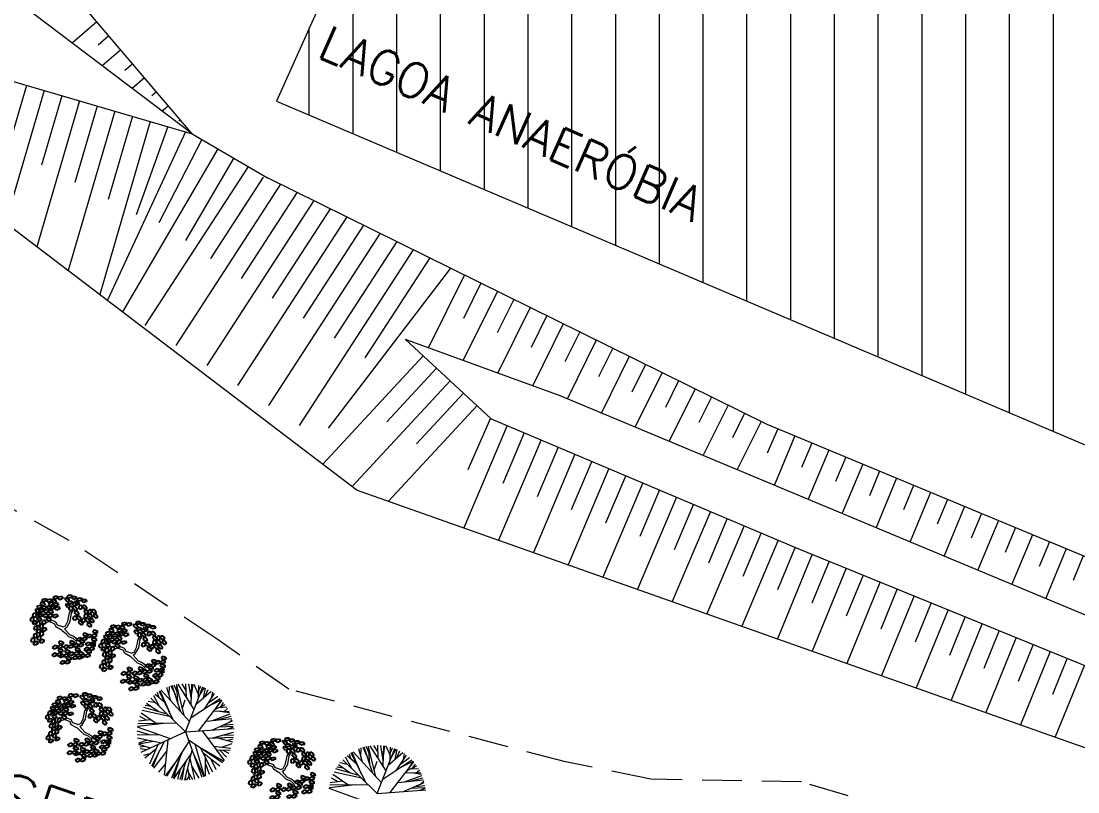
# Model space of a CAD drawing. Header units: millimetres. Extents: x 997 to 4249, y 599 to 1440.
# Drawn here: x 1503.4 to 1587.7, y 845.5 to 907 of the extents above; entities that cross this region are included whole.
import ezdxf

# ---------------------------------------------------------------- set-up
doc = ezdxf.new("R2010")
doc.units = ezdxf.units.MM
doc.linetypes.add('Continuo', pattern=[0])
doc.linetypes.add('DASHED', pattern=[19.05, 12.7, -6.35])
doc.layers.add('cercas existentes', color=18, linetype='Continuous')
doc.layers.add('taludes', color=9, linetype='Continuous')
doc.styles.add('1mm', font='romans.shx', dxfattribs={"height": 2})

# ---------------------------------------------------------------- blocks, each defined once
blk = doc.blocks.new('L', base_point=(1.368, 0.591))
at = {"linetype": 'Continuo'}
for p, q in [((1.275, 0.567), (1.306, 0.592)), ((1.288, 0.517), (1.275, 0.567)), ((1.281, 0.65), (1.312, 0.675)), ((1.294, 0.6), (1.281, 0.65)), ((1.322, 0.591), (1.294, 0.6)), ((1.306, 0.592), (1.336, 0.538)), ((1.312, 0.675), (1.342, 0.621)), ((1.342, 0.621), (1.322, 0.591)), ((1.337, 0.489), (1.356, 0.548)), ((1.356, 0.548), (1.391, 0.554)), ((1.391, 0.554), (1.404, 0.527)), ((1.317, 0.508), (1.288, 0.517)), ((1.336, 0.538), (1.317, 0.508)), ((1.376, 0.484), (1.337, 0.489)), ((1.404, 0.527), (1.376, 0.484))]:
    blk.add_line(p, q, dxfattribs=at)
blk = doc.blocks.new('gtfoods1')
at = {"layer": 'taludes', "lineweight": 5}
h = blk.add_hatch(dxfattribs=at)
h.set_pattern_fill('ANSI31', color=256, scale=0.75, angle=45, style=0)
h.set_pattern_definition([(90, (-527604.815, -10865515.9044), (-3.4925, 7e-16), [])])
h.paths.add_polyline_path([(-325.382, 207.688, -0.829311), (-322.195, 207.088, -0.108393), (-322.346, 206.397), (-289.046, 192.239), (-271.787, 232.394), (-382.49, 280.241), (-400.683, 239.704)])
h.paths.add_polyline_path([(-398.136, 242.677), (-363.333, 227.32), (-361.35, 231.813), (-396.154, 247.17)], flags=24)
for p, q in [((-415.002, 246.026, -152.544), (-416.977, 244.342, -152.544)), ((-414.05, 244.91, -152.544), (-414.914, 244.173, -152.544)), ((-413.098, 243.794, -152.544), (-414.58, 242.531, -152.544)), ((-412.147, 242.678, -152.544), (-412.764, 242.152, -152.544)), ((-411.195, 241.562, -152.544), (-412.182, 240.72, -152.544)), ((-419.201, 240.545, -152.544), (-422.284, 229.978, -152.544)), ((-420.609, 240.955, -152.544), (-422.071, 235.942, -152.544)), ((-410.243, 240.446, -152.544), (-410.614, 240.13, -152.544)), ((-416.385, 239.723, -152.544), (-419.783, 228.077, -152.544)), ((-417.793, 240.134, -152.544), (-419.413, 234.581, -152.544)), ((-413.569, 238.901, -152.544), (-417.282, 226.175, -152.544)), ((-414.977, 239.312, -152.544), (-416.755, 233.219, -152.544)), ((-409.292, 239.33, -152.544), (-409.785, 238.909, -152.544)), ((-410.753, 238.08, -152.544), (-414.781, 224.273, -152.544)), ((-412.161, 238.491, -152.544), (-414.096, 231.857, -152.544)), ((-408.34, 238.214, -152.544), (-408.463, 238.109, -152.544)), ((-407.937, 237.258, -152.544), (-414.165, 223.804, -152.544)), ((-409.345, 237.669, -152.544), (-411.869, 230.618, -152.544)), ((-406.616, 236.647, -152.544), (-410.048, 229.994, -152.544)), ((-405.349, 235.906, -152.544), (-412.959, 222.887, -152.544)), ((-404.083, 235.166, -152.544), (-407.933, 228.58, -152.544)), ((-386.78, 226.373, -152.544), (-396.558, 213.611, -152.544)), ((-385.678, 225.829, -152.544), (-388.546, 220.024, -152.544)), ((-384.363, 225.179, -152.544), (-385.761, 222.35, -152.544)), ((-383.048, 224.529, -152.544), (-385.772, 219.017, -152.544)), ((-381.733, 223.879, -152.544), (-383.059, 221.196, -152.544)), ((-380.418, 223.23, -152.544), (-382.998, 218.009, -152.544)), ((-379.103, 222.58, -152.544), (-380.357, 220.043, -152.544)), ((-377.788, 221.93, -152.544), (-380.224, 217.002, -152.544)), ((-376.474, 221.28, -152.544), (-377.655, 218.889, -152.544)), ((-375.159, 220.631, -152.544), (-377.463, 215.967, -152.544)), ((-388.977, 219.382, -152.544), (-396.981, 210.736, -152.544)), ((-373.844, 219.981, -152.544), (-374.975, 217.691, -152.544)), ((-372.529, 219.331, -152.544), (-374.751, 214.834, -152.544)), ((-371.214, 218.682, -152.544), (-372.305, 216.474, -152.544)), ((-387.901, 218.385, -152.544), (-391.854, 214.115, -152.544)), ((-369.899, 218.032, -152.544), (-372.039, 213.701, -152.544)), ((-386.824, 217.389, -152.544), (-394.635, 208.952, -152.544)), ((-368.584, 217.382, -152.544), (-369.634, 215.258, -152.544)), ((-367.269, 216.732, -152.544), (-369.327, 212.568, -152.544)), ((-385.748, 216.393, -152.544), (-389.496, 212.344, -152.544)), ((-365.954, 216.083, -152.544), (-366.963, 214.042, -152.544)), ((-384.672, 215.396, -152.544), (-391.738, 207.763, -152.544)), ((-364.639, 215.433, -152.544), (-366.615, 211.435, -152.544)), ((-383.596, 214.4, -152.544), (-385.415, 210.285, -152.544)), ((-363.324, 214.783, -152.544), (-364.292, 212.826, -152.544)), ((-382.258, 213.808, -152.544), (-385.717, 205.634, -152.544)), ((-362.01, 214.133, -152.544), (-363.903, 210.302, -152.544)), ((-360.67, 213.539, -152.544), (-361.528, 211.604, -152.544)), ((-379.556, 212.665, -152.544), (-382.946, 204.654, -152.544)), ((-380.907, 213.237, -152.544), (-382.619, 209.19, -152.544)), ((-359.315, 212.976, -152.544), (-360.941, 209.066, -152.544)), ((-378.205, 212.094, -152.544), (-379.883, 208.129, -152.544)), ((-357.961, 212.413, -152.544), (-358.774, 210.457, -152.544)), ((-356.607, 211.85, -152.544), (-358.234, 207.935, -152.544)), ((-376.855, 211.522, -152.544), (-380.176, 203.674, -152.544)), ((-375.504, 210.951, -152.544), (-377.147, 207.067, -152.544)), ((-355.253, 211.287, -152.544), (-356.067, 209.328, -152.544)), ((-374.153, 210.379, -152.544), (-377.405, 202.694, -152.544)), ((-353.898, 210.723, -152.544), (-355.528, 206.804, -152.544)), ((-352.544, 210.16, -152.544), (-353.359, 208.2, -152.544)), ((-371.452, 209.236, -152.544), (-374.635, 201.714, -152.544)), ((-372.803, 209.808, -152.544), (-374.411, 206.006, -152.544)), ((-351.19, 209.597, -152.544), (-352.821, 205.674, -152.544)), ((-370.101, 208.665, -152.544), (-371.675, 204.944, -152.544)), ((-349.835, 209.034, -152.544), (-350.652, 207.071, -152.544)), ((-348.481, 208.471, -152.544), (-350.114, 204.543, -152.544)), ((-368.75, 208.093, -152.544), (-371.864, 200.734, -152.544)), ((-367.4, 207.522, -152.544), (-368.939, 203.883, -152.544)), ((-347.127, 207.908, -152.544), (-347.944, 205.943, -152.544)), ((-366.049, 206.95, -152.544), (-369.094, 199.754, -152.544)), ((-345.773, 207.345, -152.544), (-347.408, 203.413, -152.544)), ((-344.418, 206.782, -152.544), (-345.236, 204.815, -152.544)), ((-363.347, 205.807, -152.544), (-366.323, 198.775, -152.544)), ((-364.698, 206.378, -152.544), (-366.203, 202.822, -152.544)), ((-343.064, 206.219, -152.544), (-344.701, 202.282, -152.544)), ((-361.997, 205.235, -152.544), (-363.467, 201.76, -152.544)), ((-341.71, 205.656, -152.544), (-342.529, 203.686, -152.544)), ((-340.356, 205.093, -152.544), (-341.994, 201.152, -152.544)), ((-360.646, 204.664, -152.544), (-363.553, 197.795, -152.544)), ((-359.295, 204.092, -152.544), (-360.693, 200.685, -152.544)), ((-339.001, 204.53, -152.544), (-339.821, 202.558, -152.544)), ((-357.938, 203.536, -152.544), (-360.692, 196.783, -152.544)), ((-337.647, 203.967, -152.544), (-339.287, 200.021, -152.544)), ((-336.293, 203.403, -152.544), (-337.113, 201.43, -152.544)), ((-356.58, 202.982, -152.544), (-357.944, 199.638, -152.544)), ((-355.222, 202.428, -152.544), (-357.924, 195.804, -152.544)), ((-353.864, 201.874, -152.544), (-355.202, 198.594, -152.544)), ((-352.506, 201.32, -152.544), (-355.155, 194.825, -152.544)), ((-351.148, 200.767, -152.544), (-352.459, 197.551, -152.544)), ((-349.79, 200.213, -152.544), (-352.386, 193.845, -152.544)), ((-348.432, 199.659, -152.544), (-349.717, 196.507, -152.544)), ((-347.074, 199.105, -152.544), (-349.618, 192.866, -152.544)), ((-345.716, 198.551, -152.544), (-346.975, 195.464, -152.544)), ((-344.358, 197.998, -152.544), (-346.849, 191.887, -152.544)), ((-342.999, 197.444, -152.544), (-344.232, 194.421, -152.544)), ((-341.641, 196.89, -152.544), (-344.081, 190.908, -152.544)), ((-340.283, 196.336, -152.544), (-341.49, 193.377, -152.544)), ((-338.925, 195.782, -152.544), (-341.312, 189.929, -152.544)), ((-337.567, 195.229, -152.544), (-338.748, 192.334, -152.544)), ((-336.209, 194.675, -152.544), (-338.544, 188.949, -152.544))]:
    blk.add_line(p, q, dxfattribs=at)
at = {"layer": 'taludes', "linetype": 'Continuo', "lineweight": 5, "extrusion": (-0.012368, -0.016489, 0.999788)}
for p, q in [((-417.177, 198.844, 12.097), (-416.996, 199.094, 12.103)), ((-417.019, 198.839, 12.099), (-416.866, 199.077, 12.104)), ((-418.271, 198.109, 12.071), (-418.727, 198.312, 12.069)), ((-417.513, 197.829, 12.076), (-417.314, 198.187, 12.084)), ((-417.386, 197.73, 12.076), (-417.126, 198.167, 12.086)), ((-417.314, 198.187, 12.084), (-417.177, 198.844, 12.097)), ((-417.126, 198.167, 12.086), (-417.019, 198.839, 12.099)), ((-418.804, 198.153, 12.065), (-419.039, 198.052, 12.061)), ((-418.362, 197.964, 12.068), (-418.804, 198.153, 12.065)), ((-418.268, 197.731, 12.065), (-418.362, 197.964, 12.068)), ((-418.133, 197.875, 12.069), (-418.271, 198.109, 12.071)), ((-417.77, 197.459, 12.067), (-418.268, 197.731, 12.065)), ((-417.733, 197.741, 12.072), (-418.133, 197.875, 12.069)), ((-417.77, 197.459, 12.067), (-417.489, 197.194, 12.066)), ((-417.733, 197.741, 12.072), (-417.513, 197.829, 12.076)), ((-417.578, 197.588, 12.071), (-417.386, 197.73, 12.076)), ((-417.578, 197.588, 12.071), (-417.188, 197.13, 12.068)), ((-417.489, 197.194, 12.066), (-417.265, 196.971, 12.065)), ((-417.265, 196.971, 12.065), (-416.922, 196.838, 12.067)), ((-417.188, 197.13, 12.068), (-416.874, 196.985, 12.07)), ((-416.922, 196.838, 12.067), (-416.683, 196.628, 12.066)), ((-416.874, 196.985, 12.07), (-416.69, 196.858, 12.07)), ((-416.69, 196.858, 12.07), (-416.608, 196.72, 12.069)), ((-416.683, 196.628, 12.066), (-416.618, 196.397, 12.063)), ((-416.608, 196.72, 12.069), (-416.451, 196.661, 12.07)), ((-411.838, 196.082, 12.084), (-411.702, 196.739, 12.097)), ((-411.702, 196.739, 12.097), (-411.52, 196.989, 12.103)), ((-411.651, 196.062, 12.086), (-411.543, 196.734, 12.099)), ((-411.543, 196.734, 12.099), (-411.391, 196.972, 12.104)), ((-413.329, 196.048, 12.065), (-413.563, 195.947, 12.061)), ((-412.886, 195.858, 12.068), (-413.329, 196.048, 12.065)), ((-412.795, 196.004, 12.071), (-413.252, 196.207, 12.069)), ((-412.793, 195.626, 12.065), (-412.886, 195.858, 12.068)), ((-412.658, 195.77, 12.069), (-412.795, 196.004, 12.071)), ((-412.295, 195.354, 12.067), (-412.793, 195.626, 12.065)), ((-412.257, 195.636, 12.072), (-412.658, 195.77, 12.069)), ((-412.257, 195.636, 12.072), (-412.037, 195.723, 12.076)), ((-412.103, 195.483, 12.071), (-411.91, 195.625, 12.076)), ((-412.037, 195.723, 12.076), (-411.838, 196.082, 12.084)), ((-411.91, 195.625, 12.076), (-411.651, 196.062, 12.086)), ((-412.295, 195.354, 12.067), (-412.014, 195.088, 12.066)), ((-412.103, 195.483, 12.071), (-411.712, 195.025, 12.068)), ((-412.014, 195.088, 12.066), (-411.789, 194.865, 12.065)), ((-411.789, 194.865, 12.065), (-411.447, 194.733, 12.067)), ((-411.712, 195.025, 12.068), (-411.399, 194.88, 12.07)), ((-411.399, 194.88, 12.07), (-411.214, 194.753, 12.07)), ((-411.447, 194.733, 12.067), (-411.207, 194.523, 12.066)), ((-411.214, 194.753, 12.07), (-411.132, 194.615, 12.069)), ((-411.207, 194.523, 12.066), (-411.142, 194.292, 12.063)), ((-411.132, 194.615, 12.069), (-410.975, 194.556, 12.07)), ((-416.096, 190.382, 12.084), (-415.959, 191.039, 12.097)), ((-415.959, 191.039, 12.097), (-415.778, 191.29, 12.103)), ((-415.908, 190.363, 12.086), (-415.801, 191.034, 12.099)), ((-415.801, 191.034, 12.099), (-415.648, 191.272, 12.104)), ((-417.586, 190.348, 12.065), (-417.821, 190.248, 12.061)), ((-417.144, 190.159, 12.068), (-417.586, 190.348, 12.065)), ((-417.053, 190.304, 12.071), (-417.509, 190.508, 12.069)), ((-417.05, 189.926, 12.065), (-417.144, 190.159, 12.068)), ((-416.916, 190.07, 12.069), (-417.053, 190.304, 12.071)), ((-416.553, 189.654, 12.067), (-417.05, 189.926, 12.065)), ((-416.515, 189.936, 12.072), (-416.916, 190.07, 12.069)), ((-416.515, 189.936, 12.072), (-416.295, 190.024, 12.076)), ((-416.36, 189.783, 12.071), (-416.168, 189.925, 12.076)), ((-416.36, 189.783, 12.071), (-415.97, 189.325, 12.068)), ((-416.295, 190.024, 12.076), (-416.096, 190.382, 12.084)), ((-416.168, 189.925, 12.076), (-415.908, 190.363, 12.086)), ((-416.553, 189.654, 12.067), (-416.271, 189.389, 12.066)), ((-416.271, 189.389, 12.066), (-416.047, 189.166, 12.065)), ((-416.047, 189.166, 12.065), (-415.704, 189.033, 12.067)), ((-415.97, 189.325, 12.068), (-415.656, 189.18, 12.07)), ((-415.704, 189.033, 12.067), (-415.465, 188.823, 12.066)), ((-415.656, 189.18, 12.07), (-415.472, 189.053, 12.07)), ((-415.472, 189.053, 12.07), (-415.39, 188.915, 12.069)), ((-415.39, 188.915, 12.069), (-415.233, 188.857, 12.07)), ((-415.465, 188.823, 12.066), (-415.4, 188.592, 12.063)), ((-399.943, 186.796, 12.084), (-399.807, 187.453, 12.097)), ((-399.807, 187.453, 12.097), (-399.625, 187.703, 12.103)), ((-399.756, 186.776, 12.086), (-399.648, 187.448, 12.099)), ((-399.648, 187.448, 12.099), (-399.496, 187.686, 12.104)), ((-401.434, 186.762, 12.065), (-401.668, 186.661, 12.061)), ((-400.991, 186.572, 12.068), (-401.434, 186.762, 12.065)), ((-400.9, 186.718, 12.071), (-401.357, 186.921, 12.069)), ((-400.897, 186.34, 12.065), (-400.991, 186.572, 12.068)), ((-400.763, 186.484, 12.069), (-400.9, 186.718, 12.071)), ((-400.362, 186.35, 12.072), (-400.763, 186.484, 12.069)), ((-400.362, 186.35, 12.072), (-400.142, 186.437, 12.076)), ((-400.142, 186.437, 12.076), (-399.943, 186.796, 12.084)), ((-400.015, 186.339, 12.076), (-399.756, 186.776, 12.086)), ((-400.4, 186.068, 12.067), (-400.897, 186.34, 12.065)), ((-400.4, 186.068, 12.067), (-400.119, 185.802, 12.066)), ((-400.208, 186.197, 12.071), (-400.015, 186.339, 12.076)), ((-400.208, 186.197, 12.071), (-399.817, 185.739, 12.068)), ((-400.119, 185.802, 12.066), (-399.894, 185.579, 12.065)), ((-399.894, 185.579, 12.065), (-399.552, 185.447, 12.067)), ((-399.817, 185.739, 12.068), (-399.504, 185.594, 12.07)), ((-399.504, 185.594, 12.07), (-399.319, 185.467, 12.07)), ((-399.552, 185.447, 12.067), (-399.312, 185.237, 12.066)), ((-399.319, 185.467, 12.07), (-399.237, 185.329, 12.069)), ((-399.312, 185.237, 12.066), (-399.247, 185.006, 12.063)), ((-399.237, 185.329, 12.069), (-399.08, 185.27, 12.07))]:
    blk.add_line(p, q, dxfattribs=at)
at = {"layer": 'taludes', "lineweight": 5, "extrusion": (-0.01642, -0.01246, 0.999788)}
for p, q in [((-408.538, 191.678, 12.094), (-408.628, 193.131, 12.111)), ((-408.045, 190.667, 12.09), (-408.625, 193.096, 12.11)), ((-407.234, 191.146, 12.109), (-408.517, 193.15, 12.113)), ((-407.877, 192.654, 12.117), (-408.207, 193.184, 12.118)), ((-407.853, 192.114, 12.111), (-407.901, 193.194, 12.124)), ((-407.459, 191.967, 12.116), (-407.658, 193.184, 12.127)), ((-407.473, 191.519, 12.11), (-407.422, 193.159, 12.131)), ((-407.449, 192.296, 12.12), (-407.332, 193.146, 12.132)), ((-406.894, 192.348, 12.13), (-407.233, 193.129, 12.134)), ((-409.576, 191.689, 12.077), (-410.352, 192.341, 12.073)), ((-410.026, 192.067, 12.075), (-410.155, 192.49, 12.078)), ((-408.877, 190.265, 12.071), (-410.016, 192.584, 12.081)), ((-409.187, 190.896, 12.074), (-409.952, 192.624, 12.083)), ((-407.609, 190.187, 12.091), (-409.868, 192.674, 12.085)), ((-409.113, 191.843, 12.087), (-409.42, 192.897, 12.095)), ((-409.239, 192.274, 12.09), (-409.209, 192.977, 12.099)), ((-408.743, 192.307, 12.099), (-409.067, 193.024, 12.102)), ((-408.302, 190.95, 12.089), (-408.983, 193.049, 12.104)), ((-408.592, 192.559, 12.104), (-408.826, 193.09, 12.107)), ((-407.936, 189.347, 12.075), (-406.536, 192.938, 12.143)), ((-407.055, 191.605, 12.118), (-405.895, 192.608, 12.149)), ((-406.9, 192.002, 12.125), (-406.88, 193.046, 12.138)), ((-406.888, 192.606, 12.133), (-406.712, 192.994, 12.141)), ((-406.804, 192.25, 12.13), (-406.428, 192.885, 12.144)), ((-406.502, 192.084, 12.133), (-406.34, 192.847, 12.145)), ((-406.393, 191.212, 12.124), (-405.614, 192.414, 12.151)), ((-406.363, 192.203, 12.136), (-406.13, 192.743, 12.147)), ((-405.851, 192.048, 12.143), (-405.764, 192.521, 12.15)), ((-410.666, 191.367, 12.055), (-411.157, 191.451, 12.048)), ((-410.124, 190.982, 12.059), (-411.034, 191.628, 12.053)), ((-410.314, 191.668, 12.065), (-410.915, 191.782, 12.056)), ((-407.936, 189.347, 12.075), (-410.69, 192.034, 12.063)), ((-409.975, 191.337, 12.066), (-410.471, 192.241, 12.069)), ((-408.182, 191.242, 12.095), (-407.951, 191.92, 12.107)), ((-407.491, 190.489, 12.097), (-405.168, 192.018, 12.154)), ((-406.908, 189.42, 12.093), (-405.021, 191.857, 12.154)), ((-406.083, 191.689, 12.135), (-405.362, 192.206, 12.153)), ((-406.024, 191.454, 12.133), (-405.068, 191.91, 12.154)), ((-405.068, 191.91, 12.154), (-405.663, 191.029, 12.133)), ((-405.551, 191.173, 12.137), (-404.778, 191.543, 12.154)), ((-405.09, 191.393, 12.147), (-404.888, 191.693, 12.154)), ((-411.05, 190.283, 12.036), (-411.583, 190.574, 12.03)), ((-410.281, 190.021, 12.045), (-411.478, 190.85, 12.036)), ((-409.198, 190.578, 12.07), (-411.386, 191.051, 12.04)), ((-409.397, 190.773, 12.069), (-411.248, 191.306, 12.045)), ((-405.777, 190.27, 12.122), (-404.368, 190.784, 12.152)), ((-405.663, 191.029, 12.133), (-404.46, 190.994, 12.153)), ((-405.442, 190.303, 12.128), (-404.3, 190.601, 12.15)), ((-405.281, 191.302, 12.143), (-404.647, 191.341, 12.154)), ((-405.207, 191.015, 12.141), (-404.415, 190.895, 12.152)), ((-404.87, 190.964, 12.146), (-404.575, 191.217, 12.154)), ((-409.14, 188.791, 12.048), (-411.764, 189.731, 12.017)), ((-409.674, 190.027, 12.055), (-411.758, 189.792, 12.018)), ((-408.644, 190.038, 12.072), (-411.727, 190.006, 12.021)), ((-410.719, 190.324, 12.041), (-411.687, 190.204, 12.024)), ((-406.29, 190.218, 12.113), (-404.243, 190.424, 12.149)), ((-405.844, 189.495, 12.111), (-404.192, 190.229, 12.147)), ((-405.247, 189.76, 12.124), (-404.119, 189.823, 12.144)), ((-404.925, 189.903, 12.131), (-404.142, 189.983, 12.145)), ((-404.607, 189.583, 12.133), (-404.112, 189.762, 12.143)), ((-404.486, 190.098, 12.141), (-404.213, 190.314, 12.148)), ((-410.816, 189.107, 12.025), (-411.783, 189.417, 12.013)), ((-409.969, 189.088, 12.038), (-411.777, 189.129, 12.009)), ((-407.936, 189.347, 12.075), (-411.49, 187.707, 11.996)), ((-407.936, 189.347, 12.075), (-404.062, 189.622, 12.142)), ((-407.936, 189.347, 12.075), (-406.631, 185.727, 12.051)), ((-406.593, 189.442, 12.098), (-404.842, 187.06, 12.097)), ((-406.166, 188.861, 12.098), (-404.112, 188.924, 12.133)), ((-405.745, 188.874, 12.105), (-404.089, 189.331, 12.138)), ((-405.373, 188.885, 12.111), (-404.173, 188.547, 12.127)), ((-404.872, 189.115, 12.122), (-404.098, 189.088, 12.135)), ((-409.846, 188.466, 12.033), (-411.752, 188.855, 12.006)), ((-411.004, 188.702, 12.017), (-411.679, 188.458, 12.002)), ((-410.491, 188.597, 12.024), (-411.657, 188.369, 12.002)), ((-410.733, 188.056, 12.013), (-411.649, 188.34, 12.001)), ((-411.152, 188.186, 12.008), (-411.588, 188.137, 12)), ((-410.141, 188.329, 12.026), (-410.804, 186.783, 11.996)), ((-409.639, 188.561, 12.037), (-410.645, 186.615, 11.996)), ((-409.354, 188.693, 12.044), (-409.644, 185.899, 12.004)), ((-407.664, 188.593, 12.07), (-409.445, 185.808, 12.006)), ((-407.721, 188.75, 12.071), (-404.969, 186.897, 12.093)), ((-407.198, 188.398, 12.075), (-406.45, 185.798, 12.055)), ((-406.762, 188.104, 12.079), (-404.865, 187.029, 12.097)), ((-406.762, 188.104, 12.079), (-405.768, 186.168, 12.071)), ((-405.697, 188.222, 12.098), (-404.31, 188.061, 12.119)), ((-405.037, 188.146, 12.108), (-404.2, 188.43, 12.125)), ((-404.64, 188.678, 12.121), (-404.129, 188.792, 12.131)), ((-393.932, 187.367, 12.09), (-393.902, 188.071, 12.099)), ((-393.436, 187.4, 12.099), (-393.76, 188.118, 12.102)), ((-392.995, 186.043, 12.089), (-393.677, 188.142, 12.104)), ((-393.285, 187.652, 12.104), (-393.519, 188.183, 12.107)), ((-393.231, 186.771, 12.094), (-393.321, 188.225, 12.111)), ((-392.738, 185.76, 12.09), (-393.319, 188.19, 12.11)), ((-391.927, 186.24, 12.109), (-393.21, 188.243, 12.113)), ((-392.57, 187.747, 12.117), (-392.9, 188.278, 12.118)), ((-392.547, 187.207, 12.111), (-392.594, 188.287, 12.124)), ((-392.152, 187.061, 12.116), (-392.351, 188.277, 12.127)), ((-392.166, 186.613, 12.11), (-392.115, 188.253, 12.131)), ((-392.142, 187.39, 12.12), (-392.025, 188.239, 12.132)), ((-391.587, 187.441, 12.13), (-391.926, 188.222, 12.134)), ((-391.594, 187.096, 12.125), (-391.573, 188.139, 12.138)), ((-391.581, 187.699, 12.133), (-391.405, 188.087, 12.141)), ((-411.038, 187.915, 12.006), (-411.537, 187.993, 11.999)), ((-410.711, 187.628, 12.008), (-411.288, 187.46, 11.996)), ((-410.298, 187.964, 12.019), (-411.167, 187.258, 11.996)), ((-410.056, 187.755, 12.02), (-410.559, 186.533, 11.997)), ((-409.445, 187.815, 12.031), (-410.488, 186.468, 11.997)), ((-408.166, 187.807, 12.052), (-409.055, 185.666, 12.011)), ((-408.42, 187.196, 12.04), (-408.927, 185.638, 12.013)), ((-407.484, 187.621, 12.061), (-408.886, 185.619, 12.013)), ((-407.414, 187.898, 12.066), (-408.018, 185.5, 12.026)), ((-407.574, 187.263, 12.055), (-407.205, 185.569, 12.04)), ((-407.325, 187.653, 12.064), (-406.47, 185.79, 12.055)), ((-406.56, 187.711, 12.077), (-405.202, 186.639, 12.086)), ((-406.374, 187.348, 12.076), (-406.371, 185.832, 12.057)), ((-405.469, 187.912, 12.098), (-404.378, 187.883, 12.115)), ((-405.192, 187.904, 12.102), (-404.658, 187.332, 12.104)), ((-404.947, 187.898, 12.106), (-404.482, 187.653, 12.111)), ((-394.668, 186.43, 12.066), (-395.164, 187.335, 12.069)), ((-394.269, 186.782, 12.077), (-395.045, 187.435, 12.073)), ((-394.719, 187.161, 12.075), (-394.848, 187.584, 12.078)), ((-393.57, 185.358, 12.071), (-394.709, 187.677, 12.081)), ((-393.88, 185.99, 12.074), (-394.645, 187.717, 12.083)), ((-392.302, 185.28, 12.091), (-394.561, 187.767, 12.085)), ((-393.806, 186.936, 12.087), (-394.113, 187.99, 12.095)), ((-392.629, 184.44, 12.075), (-391.229, 188.031, 12.143)), ((-391.748, 186.699, 12.118), (-390.589, 187.701, 12.149)), ((-391.497, 187.343, 12.13), (-391.121, 187.979, 12.144)), ((-391.195, 187.177, 12.133), (-391.033, 187.94, 12.145)), ((-391.086, 186.305, 12.124), (-390.307, 187.507, 12.151)), ((-391.056, 187.297, 12.136), (-390.823, 187.836, 12.147)), ((-390.776, 186.783, 12.135), (-390.056, 187.299, 12.153)), ((-390.544, 187.141, 12.143), (-390.457, 187.615, 12.15)), ((-409.552, 186.786, 12.017), (-410.076, 186.15, 12)), ((-408.579, 187.162, 12.037), (-409.548, 185.854, 12.005)), ((-408.1, 186.741, 12.04), (-408.927, 185.638, 12.013)), ((-408.364, 186.364, 12.031), (-408.577, 185.553, 12.017)), ((-407.866, 187.075, 12.048), (-408.374, 185.524, 12.02)), ((-408.058, 186.489, 12.037), (-408.212, 185.509, 12.023)), ((-407.768, 186.491, 12.042), (-407.604, 185.514, 12.033)), ((-407.425, 186.581, 12.049), (-406.881, 185.647, 12.046)), ((-406.373, 186.885, 12.07), (-406.053, 185.991, 12.064)), ((-405.899, 187.189, 12.082), (-405.506, 186.364, 12.078)), ((-394.091, 185.866, 12.069), (-395.941, 186.399, 12.045)), ((-395.359, 186.46, 12.055), (-395.85, 186.545, 12.048)), ((-394.817, 186.076, 12.059), (-395.727, 186.722, 12.053)), ((-395.007, 186.761, 12.065), (-395.608, 186.876, 12.056)), ((-392.629, 184.44, 12.075), (-395.383, 187.127, 12.063)), ((-392.875, 186.335, 12.095), (-392.644, 187.013, 12.107)), ((-392.184, 185.583, 12.097), (-389.861, 187.111, 12.154)), ((-391.601, 184.513, 12.093), (-389.714, 186.95, 12.154)), ((-390.717, 186.548, 12.133), (-389.761, 187.003, 12.154)), ((-389.761, 187.003, 12.154), (-390.356, 186.122, 12.133)), ((-390.244, 186.266, 12.137), (-389.471, 186.636, 12.154)), ((-389.974, 186.395, 12.143), (-389.34, 186.435, 12.154)), ((-389.783, 186.487, 12.147), (-389.581, 186.786, 12.154)), ((-407.927, 185.86, 12.032), (-407.94, 185.499, 12.027)), ((-407.659, 185.843, 12.036), (-407.82, 185.501, 12.029)), ((-407.703, 186.103, 12.038), (-407.371, 185.541, 12.037)), ((-395.743, 185.377, 12.036), (-396.276, 185.668, 12.03)), ((-394.974, 185.114, 12.045), (-396.171, 185.943, 12.036)), ((-393.891, 185.671, 12.07), (-396.079, 186.144, 12.04)), ((-390.983, 185.312, 12.113), (-388.936, 185.517, 12.149)), ((-390.47, 185.363, 12.122), (-389.061, 185.878, 12.152)), ((-390.356, 186.122, 12.133), (-389.153, 186.087, 12.153)), ((-390.135, 185.397, 12.128), (-388.993, 185.694, 12.15)), ((-389.9, 186.109, 12.141), (-389.108, 185.989, 12.152)), ((-389.563, 186.058, 12.146), (-389.268, 186.311, 12.154)), ((-393.833, 183.885, 12.048), (-396.457, 184.825, 12.017)), ((-394.367, 185.12, 12.055), (-396.451, 184.886, 12.018)), ((-393.337, 185.131, 12.072), (-396.42, 185.099, 12.021)), ((-395.412, 185.418, 12.041), (-396.38, 185.298, 12.024)), ((-392.629, 184.44, 12.075), (-388.755, 184.715, 12.142)), ((-390.537, 184.589, 12.111), (-388.885, 185.322, 12.147)), ((-389.94, 184.854, 12.124), (-388.812, 184.916, 12.144)), ((-389.618, 184.996, 12.131), (-388.835, 185.077, 12.145)), ((-389.3, 184.676, 12.133), (-388.805, 184.856, 12.143)), ((-389.179, 185.192, 12.141), (-388.906, 185.408, 12.148))]:
    blk.add_line(p, q, dxfattribs=at)
at = {"layer": 'taludes', "linetype": 'DASHED', "lineweight": 5, "ltscale": 0.25}
blk.add_lwpolyline([(-320.828, 172.706), (-341.375, 180.171), (-358.77, 185.354), (-370.81, 185.581), (-377.616, 186.962), (-399.685, 192.753), (-405.402, 196.75), (-417.209, 204.642), (-425.902, 209.435), (-427.312, 211.637), (-427.077, 220.304), (-438.294, 240.928), (-456.842, 257.576), (-480.786, 260.129), (-491.37, 260.816), (-502.854, 263.267), (-520.267, 268.515), (-539.213, 268.638), (-540.268, 268.813), (-546.896, 270.764), (-557.583, 273.208), (-574.669, 276.685)], dxfattribs=at)
at = {"layer": 'taludes', "lineweight": 5}
for points, elevation in [([(-407.388, 237.098), (-427.408, 252.223), (-481.767, 295.994), (-511.497, 320.079), (-513.679, 321.355), (-515.422, 321.812), (-517.112, 321.636), (-519.537, 320.414), (-549.362, 286.089), (-550.042, 285.606, -0.188455), (-563.968, 283.741)], -14.986), ([(-713.332, 331.318), (-684.754, 336.361), (-655.444, 331.538), (-607.552, 306.113), (-569.394, 281.412), (-563.622, 278.926, 0.124338), (-548.623, 280.928), (-547.913, 281.334), (-525.624, 301.101), (-522.387, 303.744), (-518.897, 305.36), (-515.508, 305.754), (-511.812, 305.788), (-506.53, 304.685), (-503.592, 303.662), (-434.246, 251.746), (-425.865, 242.536), (-425.783, 242.465), (-407.388, 237.098), (-401.392, 233.594)], -152.544)]:
    blk.add_lwpolyline(points, format="xyb", dxfattribs=dict(at, elevation=elevation))
for points, elevation in [([(-407.388, 237.098), (-424.215, 256.83), (-452.518, 283.205), (-505.875, 328.621), (-514.041, 335.079), (-514.041, 335.079)], -9.614), ([(-713.332, 331.318), (-710.841, 331.221), (-691.321, 330.807), (-663.006, 321.026), (-631.197, 307.062), (-578.354, 278.127), (-564.885, 274.255), (-544.871, 270.452), (-526.339, 286.422), (-506.785, 297.004), (-484.325, 280.822), (-427.732, 234.121), (-394.233, 208.646), (-293.309, 172.951), (-278.688, 167.779), (-255.398, 168.56)], 13.33), ([(-249.993, 217.496), (-250.994, 214.801), (-255.175, 202.929), (-261.268, 191.557), (-271.551, 182.888), (-273.594, 182.709), (-275.755, 182.689), (-280.411, 183.359), (-311.553, 193.117), (-361.531, 213.897), (-401.392, 233.594)], -14.986), ([(-390.397, 220.696), (-378.06, 216.216), (-378.06, 216.216), (-311.493, 188.412), (-289.039, 180.734), (-276.114, 176.475), (-264.341, 177.396), (-259.006, 192.174), (-251.725, 202.111), (-249.993, 217.496)], -152.544), ([(-390.397, 220.696), (-383.545, 214.353), (-359.079, 204.001), (-327.764, 191.231), (-309.238, 184.044), (-275.914, 173.065), (-264.341, 177.396), (-255.398, 168.56)], -152.544)]:
    blk.add_lwpolyline(points, dxfattribs=dict(at, elevation=elevation))
at = {"layer": 'taludes', "lineweight": 5, "elevation": -5.582}
blk.add_lwpolyline([(-400.683, 239.704), (-289.046, 192.239), (-271.787, 232.394), (-382.49, 280.241)], close=True, dxfattribs=at)
at = {"layer": 'taludes', "lineweight": 5}
for points in [[(-402.971, 234.424), (-411.164, 221.787)], [(-401.741, 233.627), (-405.946, 227.14)], [(-400.349, 233.078), (-408.702, 220.191)], [(-399.025, 232.424), (-403.479, 225.552)], [(-397.701, 231.77), (-406.241, 218.595)], [(-396.377, 231.115), (-401.012, 223.965)], [(-395.053, 230.461), (-403.779, 217)], [(-393.729, 229.807), (-398.546, 222.377)], [(-392.406, 229.153), (-401.318, 215.404)], [(-389.758, 227.845), (-398.856, 213.809)], [(-391.082, 228.499), (-396.079, 220.79)], [(-388.434, 227.191), (-393.613, 219.202)]]:
    blk.add_lwpolyline(points, dxfattribs=at)
at = {"layer": 'taludes', "linetype": 'Continuo', "lineweight": 5, "extrusion": (-0.012368, -0.016489, 0.999788)}
for p, xscale, yscale, zscale, rotation in [((-454.921, -91.486, 13.975), 4.693247905292083, 4.693247905292083, 4.693247905292083, 305.0710582407918), ((-454.339, -90.78, 13.975), 4.693247905292083, 4.693247905292083, 4.693247905292083, 305.0710582407918), ((-453.533, -90.116, 13.975), 4.693247904986873, 4.693247904986873, 4.693247904986873, 292.8731664010561), ((-453.195, -90.472, 13.975), 4.693247904986873, 4.693247904986873, 4.693247904986873, 292.8731664010561), ((-452.758, -89.836, 13.975), 4.693247904986873, 4.693247904986873, 4.693247904986873, 292.8731664010561), ((-454.922, -92.163, 13.975), 4.693247905292083, 4.693247905292083, 4.693247905292083, 305.0710582407918), ((-454.602, -92.317, 13.975), 4.693247905292083, 4.693247905292083, 4.693247905292083, 305.0710582407918), ((-454.32, -91.41, 13.975), 4.693247905292083, 4.693247905292083, 4.693247905292083, 305.0710582407918), ((-454.035, -91.589, 13.975), 4.693247905292083, 4.693247905292083, 4.693247905292083, 305.0710582407918), ((-452.888, -90.784, 13.975), 4.693247905158423, 4.693247905158423, 4.693247905158423, 240.0875733262941), ((-452.331, -90.244, 13.975), 4.693247905158423, 4.693247905158423, 4.693247905158423, 240.0875733262941), ((-451.529, -90.077, 13.975), 4.693247905158423, 4.693247905158423, 4.693247905158423, 240.0875733262941), ((-454.881, -92.925, 13.975), 4.693247905007419, 4.693247905007419, 4.693247905007419, 11.23182489907098), ((-454.233, -93.295, 13.975), 4.693247905007419, 4.693247905007419, 4.693247905007419, 11.23182489907098), ((-454.432, -92.61, 13.975), 4.693247905292083, 4.693247905292083, 4.693247905292083, 305.0710582407918), ((-453.944, -92.927, 13.975), 4.693247905007419, 4.693247905007419, 4.693247905007419, 11.23182489907098), ((-453.797, -92.18, 13.975), 4.693247905292083, 4.693247905292083, 4.693247905292083, 305.0710582407918), ((-452.162, -91.214, 13.975), 4.693247905158423, 4.693247905158423, 4.693247905158423, 240.0875733262941), ((-451.509, -90.937, 13.975), 4.693247905158423, 4.693247905158423, 4.693247905158423, 240.0875733262941), ((-451.564, -90.531, 13.975), 4.693247905158423, 4.693247905158423, 4.693247905158423, 240.0875733262941), ((-447.89, -88.515, 13.942), 4.693247904986873, 4.693247904986873, 4.693247904986873, 292.8731664010561), ((-453.54, -93.78, 13.975), 4.693247905007419, 4.693247905007419, 4.693247905007419, 11.23182489907098), ((-450.747, -91.193, 13.975), 4.693247904105663, 4.693247904105663, 4.693247904105663, 135.1959007807611), ((-449.279, -90.561, 13.942), 4.693247905292083, 4.693247905292083, 4.693247905292083, 305.0710582407918), ((-449.277, -89.885, 13.942), 4.693247905292083, 4.693247905292083, 4.693247905292083, 305.0710582407918), ((-448.677, -89.809, 13.942), 4.693247905292083, 4.693247905292083, 4.693247905292083, 305.0710582407918), ((-448.695, -89.179, 13.942), 4.693247905292083, 4.693247905292083, 4.693247905292083, 305.0710582407918), ((-447.552, -88.871, 13.942), 4.693247904986873, 4.693247904986873, 4.693247904986873, 292.8731664010561), ((-447.244, -89.183, 13.942), 4.693247905158423, 4.693247905158423, 4.693247905158423, 240.0875733262941), ((-447.115, -88.235, 13.942), 4.693247904986873, 4.693247904986873, 4.693247904986873, 292.8731664010561), ((-446.687, -88.643, 13.942), 4.693247905158423, 4.693247905158423, 4.693247905158423, 240.0875733262941), ((-453.841, -94.206, 13.975), 4.693247905007419, 4.693247905007419, 4.693247905007419, 11.23182489907098), ((-452.389, -93.533, 13.975), 4.693247904105663, 4.693247904105663, 4.693247904105663, 135.1959007807611), ((-451.698, -92.982, 13.975), 4.693247904105663, 4.693247904105663, 4.693247904105663, 135.1959007807611), ((-451.137, -92.423, 13.975), 4.693247904105663, 4.693247904105663, 4.693247904105663, 135.1959007807611), ((-451.211, -91.865, 13.975), 4.693247904105663, 4.693247904105663, 4.693247904105663, 135.1959007807611), ((-450.272, -92.145, 13.975), 4.693247904105663, 4.693247904105663, 4.693247904105663, 135.1959007807611), ((-450.441, -91.753, 13.975), 4.693247904105663, 4.693247904105663, 4.693247904105663, 135.1959007807611), ((-449.238, -91.324, 13.942), 4.693247905007419, 4.693247905007419, 4.693247905007419, 11.23182489907098), ((-448.788, -91.009, 13.942), 4.693247905292083, 4.693247905292083, 4.693247905292083, 305.0710582407918), ((-448.959, -90.716, 13.942), 4.693247905292083, 4.693247905292083, 4.693247905292083, 305.0710582407918), ((-448.154, -90.579, 13.942), 4.693247905292083, 4.693247905292083, 4.693247905292083, 305.0710582407918), ((-448.392, -89.988, 13.942), 4.693247905292083, 4.693247905292083, 4.693247905292083, 305.0710582407918), ((-446.519, -89.613, 13.942), 4.693247905158423, 4.693247905158423, 4.693247905158423, 240.0875733262941), ((-445.865, -89.336, 13.942), 4.693247905158423, 4.693247905158423, 4.693247905158423, 240.0875733262941), ((-445.921, -88.93, 13.942), 4.693247905158423, 4.693247905158423, 4.693247905158423, 240.0875733262941), ((-445.886, -88.476, 13.942), 4.693247905158423, 4.693247905158423, 4.693247905158423, 240.0875733262941), ((-452.056, -94.057, 13.975), 4.693247904105663, 4.693247904105663, 4.693247904105663, 135.1959007807611), ((-451.568, -93.797, 13.975), 4.693247904105663, 4.693247904105663, 4.693247904105663, 135.1959007807611), ((-451.014, -93.177, 13.975), 4.693247904105663, 4.693247904105663, 4.693247904105663, 135.1959007807611), ((-450.606, -93.254, 13.975), 4.693247904105663, 4.693247904105663, 4.693247904105663, 135.1959007807611), ((-450.203, -92.772, 13.975), 4.693247904105663, 4.693247904105663, 4.693247904105663, 135.1959007807611), ((-448.59, -91.694, 13.942), 4.693247905007419, 4.693247905007419, 4.693247905007419, 11.23182489907098), ((-448.301, -91.326, 13.942), 4.693247905007419, 4.693247905007419, 4.693247905007419, 11.23182489907098), ((-451.178, -94.15, 13.975), 4.693247904105663, 4.693247904105663, 4.693247904105663, 135.1959007807611), ((-448.197, -92.605, 13.942), 4.693247905007419, 4.693247905007419, 4.693247905007419, 11.23182489907098), ((-447.896, -92.179, 13.942), 4.693247905007419, 4.693247905007419, 4.693247905007419, 11.23182489907098), ((-445.567, -90.264, 13.942), 4.693247904105663, 4.693247904105663, 4.693247904105663, 135.1959007807611), ((-444.798, -90.152, 13.942), 4.693247904105663, 4.693247904105663, 4.693247904105663, 135.1959007807611), ((-445.103, -89.592, 13.942), 4.693247904105663, 4.693247904105663, 4.693247904105663, 135.1959007807611), ((-446.745, -91.931, 13.942), 4.693247904105663, 4.693247904105663, 4.693247904105663, 135.1959007807611), ((-446.055, -91.381, 13.942), 4.693247904105663, 4.693247904105663, 4.693247904105663, 135.1959007807611), ((-445.37, -91.576, 13.942), 4.693247904105663, 4.693247904105663, 4.693247904105663, 135.1959007807611), ((-445.493, -90.822, 13.942), 4.693247904105663, 4.693247904105663, 4.693247904105663, 135.1959007807611), ((-444.629, -90.544, 13.942), 4.693247904105663, 4.693247904105663, 4.693247904105663, 135.1959007807611), ((-446.413, -92.456, 13.942), 4.693247904105663, 4.693247904105663, 4.693247904105663, 135.1959007807611), ((-445.924, -92.195, 13.942), 4.693247904105663, 4.693247904105663, 4.693247904105663, 135.1959007807611), ((-445.535, -92.549, 13.942), 4.693247904105663, 4.693247904105663, 4.693247904105663, 135.1959007807611), ((-444.963, -91.653, 13.942), 4.693247904105663, 4.693247904105663, 4.693247904105663, 135.1959007807611), ((-444.559, -91.171, 13.942), 4.693247904105663, 4.693247904105663, 4.693247904105663, 135.1959007807611), ((-448.681, -96.292, 14.089), 4.693247905292083, 4.693247905292083, 4.693247905292083, 305.0710582407918), ((-447.876, -95.628, 14.089), 4.693247904986873, 4.693247904986873, 4.693247904986873, 292.8731664010561), ((-447.101, -95.348, 14.089), 4.693247904986873, 4.693247904986873, 4.693247904986873, 292.8731664010561), ((-449.265, -97.674, 14.089), 4.693247905292083, 4.693247905292083, 4.693247905292083, 305.0710582407918), ((-449.263, -96.997, 14.089), 4.693247905292083, 4.693247905292083, 4.693247905292083, 305.0710582407918), ((-448.662, -96.922, 14.089), 4.693247905292083, 4.693247905292083, 4.693247905292083, 305.0710582407918), ((-448.378, -97.101, 14.089), 4.693247905292083, 4.693247905292083, 4.693247905292083, 305.0710582407918), ((-447.537, -95.984, 14.089), 4.693247904986873, 4.693247904986873, 4.693247904986873, 292.8731664010561), ((-447.23, -96.295, 14.089), 4.693247905158423, 4.693247905158423, 4.693247905158423, 240.0875733262941), ((-446.673, -95.756, 14.089), 4.693247905158423, 4.693247905158423, 4.693247905158423, 240.0875733262941), ((-445.871, -95.589, 14.089), 4.693247905158423, 4.693247905158423, 4.693247905158423, 240.0875733262941), ((-449.224, -98.437, 14.089), 4.693247905007419, 4.693247905007419, 4.693247905007419, 11.23182489907098), ((-448.774, -98.121, 14.089), 4.693247905292083, 4.693247905292083, 4.693247905292083, 305.0710582407918), ((-448.944, -97.829, 14.089), 4.693247905292083, 4.693247905292083, 4.693247905292083, 305.0710582407918), ((-448.287, -98.439, 14.089), 4.693247905007419, 4.693247905007419, 4.693247905007419, 11.23182489907098), ((-448.139, -97.692, 14.089), 4.693247905292083, 4.693247905292083, 4.693247905292083, 305.0710582407918), ((-446.504, -96.726, 14.089), 4.693247905158423, 4.693247905158423, 4.693247905158423, 240.0875733262941), ((-445.851, -96.448, 14.089), 4.693247905158423, 4.693247905158423, 4.693247905158423, 240.0875733262941), ((-445.907, -96.042, 14.089), 4.693247905158423, 4.693247905158423, 4.693247905158423, 240.0875733262941), ((-448.576, -98.806, 14.089), 4.693247905007419, 4.693247905007419, 4.693247905007419, 11.23182489907098), ((-445.089, -96.704, 14.089), 4.693247904105663, 4.693247904105663, 4.693247904105663, 135.1959007807611), ((-448.183, -99.718, 14.089), 4.693247905007419, 4.693247905007419, 4.693247905007419, 11.23182489907098), ((-447.882, -99.292, 14.089), 4.693247905007419, 4.693247905007419, 4.693247905007419, 11.23182489907098), ((-446.04, -98.493, 14.089), 4.693247904105663, 4.693247904105663, 4.693247904105663, 135.1959007807611), ((-445.479, -97.934, 14.089), 4.693247904105663, 4.693247904105663, 4.693247904105663, 135.1959007807611), ((-445.553, -97.376, 14.089), 4.693247904105663, 4.693247904105663, 4.693247904105663, 135.1959007807611), ((-444.783, -97.265, 14.089), 4.693247904105663, 4.693247904105663, 4.693247904105663, 135.1959007807611), ((-432.802, -88.806, 13.948), 4.693247904986873, 4.693247904986873, 4.693247904986873, 292.8731664010561), ((-446.398, -99.569, 14.089), 4.693247904105663, 4.693247904105663, 4.693247904105663, 135.1959007807611), ((-446.731, -99.044, 14.089), 4.693247904105663, 4.693247904105663, 4.693247904105663, 135.1959007807611), ((-445.91, -99.308, 14.089), 4.693247904105663, 4.693247904105663, 4.693247904105663, 135.1959007807611), ((-445.356, -98.688, 14.089), 4.693247904105663, 4.693247904105663, 4.693247904105663, 135.1959007807611), ((-444.545, -98.284, 14.089), 4.693247904105663, 4.693247904105663, 4.693247904105663, 135.1959007807611), ((-444.614, -97.657, 14.089), 4.693247904105663, 4.693247904105663, 4.693247904105663, 135.1959007807611), ((-434.191, -90.852, 13.948), 4.693247905292083, 4.693247905292083, 4.693247905292083, 305.0710582407918), ((-434.19, -90.175, 13.948), 4.693247905292083, 4.693247905292083, 4.693247905292083, 305.0710582407918), ((-433.589, -90.1, 13.948), 4.693247905292083, 4.693247905292083, 4.693247905292083, 305.0710582407918), ((-433.607, -89.47, 13.948), 4.693247905292083, 4.693247905292083, 4.693247905292083, 305.0710582407918), ((-432.464, -89.162, 13.948), 4.693247904986873, 4.693247904986873, 4.693247904986873, 292.8731664010561), ((-432.157, -89.473, 13.948), 4.693247905158423, 4.693247905158423, 4.693247905158423, 240.0875733262941), ((-432.027, -88.526, 13.948), 4.693247904986873, 4.693247904986873, 4.693247904986873, 292.8731664010561), ((-431.599, -88.934, 13.948), 4.693247905158423, 4.693247905158423, 4.693247905158423, 240.0875733262941), ((-445.521, -99.662, 14.089), 4.693247904105663, 4.693247904105663, 4.693247904105663, 135.1959007807611), ((-444.949, -98.765, 14.089), 4.693247904105663, 4.693247904105663, 4.693247904105663, 135.1959007807611), ((-434.15, -91.615, 13.948), 4.693247905007419, 4.693247905007419, 4.693247905007419, 11.23182489907098), ((-433.701, -91.299, 13.948), 4.693247905292083, 4.693247905292083, 4.693247905292083, 305.0710582407918), ((-433.871, -91.006, 13.948), 4.693247905292083, 4.693247905292083, 4.693247905292083, 305.0710582407918), ((-433.066, -90.87, 13.948), 4.693247905292083, 4.693247905292083, 4.693247905292083, 305.0710582407918), ((-433.304, -90.279, 13.948), 4.693247905292083, 4.693247905292083, 4.693247905292083, 305.0710582407918), ((-431.431, -89.904, 13.948), 4.693247905158423, 4.693247905158423, 4.693247905158423, 240.0875733262941), ((-430.778, -89.626, 13.948), 4.693247905158423, 4.693247905158423, 4.693247905158423, 240.0875733262941), ((-430.833, -89.22, 13.948), 4.693247905158423, 4.693247905158423, 4.693247905158423, 240.0875733262941), ((-430.798, -88.767, 13.948), 4.693247905158423, 4.693247905158423, 4.693247905158423, 240.0875733262941), ((-433.502, -91.984, 13.948), 4.693247905007419, 4.693247905007419, 4.693247905007419, 11.23182489907098), ((-433.213, -91.616, 13.948), 4.693247905007419, 4.693247905007419, 4.693247905007419, 11.23182489907098), ((-433.11, -92.896, 13.948), 4.693247905007419, 4.693247905007419, 4.693247905007419, 11.23182489907098), ((-432.808, -92.47, 13.948), 4.693247905007419, 4.693247905007419, 4.693247905007419, 11.23182489907098), ((-430.48, -90.554, 13.948), 4.693247904105663, 4.693247904105663, 4.693247904105663, 135.1959007807611), ((-429.71, -90.443, 13.948), 4.693247904105663, 4.693247904105663, 4.693247904105663, 135.1959007807611), ((-430.015, -89.882, 13.948), 4.693247904105663, 4.693247904105663, 4.693247904105663, 135.1959007807611), ((-431.658, -92.222, 13.948), 4.693247904105663, 4.693247904105663, 4.693247904105663, 135.1959007807611), ((-430.967, -91.671, 13.948), 4.693247904105663, 4.693247904105663, 4.693247904105663, 135.1959007807611), ((-430.282, -91.866, 13.948), 4.693247904105663, 4.693247904105663, 4.693247904105663, 135.1959007807611), ((-430.406, -91.112, 13.948), 4.693247904105663, 4.693247904105663, 4.693247904105663, 135.1959007807611), ((-429.541, -90.835, 13.948), 4.693247904105663, 4.693247904105663, 4.693247904105663, 135.1959007807611), ((-431.325, -92.747, 13.948), 4.693247904105663, 4.693247904105663, 4.693247904105663, 135.1959007807611)]:
    blk.add_blockref('L', p, dxfattribs=dict(at, xscale=xscale, yscale=yscale, zscale=zscale, rotation=rotation))
at = {"layer": 'taludes', "lineweight": 5, "style": '1mm'}
for s, height, rotation, p in [('LAGOA ANAERÓBIA ', 2.75, 336.19015, (-397.536, 243.307)), ('ÁREA DE PRESERVAÇÃO PERMANENTE: 1,1676 ha', 3.66667, 341.65106, (-454.621, 193.108))]:
    blk.add_text(s, height=height, rotation=rotation, dxfattribs=at).set_placement(p)

msp = doc.modelspace()

# ---------------------------------------------------------------- block references
at = {"layer": 'cercas existentes', "color": 1}
msp.add_blockref('gtfoods1', (1924.454, 660.921), dxfattribs=at)

doc.saveas('drawing.dxf')
